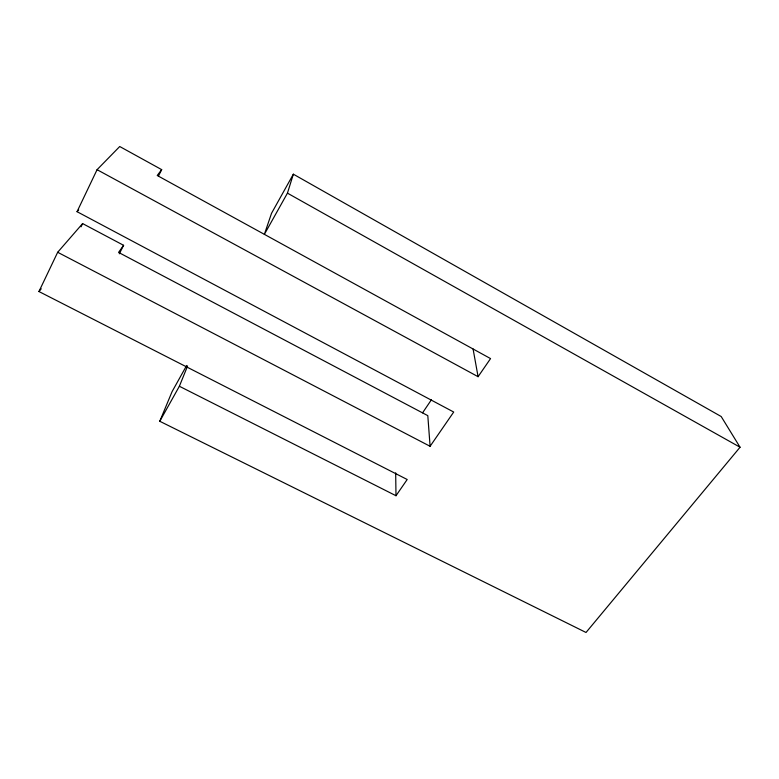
<?xml version="1.0" encoding="UTF-8"?>
<svg xmlns="http://www.w3.org/2000/svg" width="779" height="779" viewBox="0 0 779 779"><rect width="100%" height="100%" fill="white"/><g stroke="black" fill="none" stroke-linecap="round" stroke-linejoin="round"><path stroke-width="1.17" d="M293.352 174.184L271.53 213.31L264.373 234.372L287.441 193.143L293.352 174.184L721.188 416.522L740.05 447.234L586.022 632.48L159.773 421.273L172.062 391.671L186.668 365.468M159.773 421.273L179.374 386.257L187.573 366.013M179.374 386.257L395.995 495.736L407.193 479.504L38.95 291.531L57.675 252.279L82.613 223.583L123.598 245.307L119.323 253.798M57.675 252.279L430.096 446.289L453.709 412.033L77.043 211.684L97.073 169.686L119.732 146.52L161.681 169.637L158.458 176.044M81.045 226.825L82.613 223.583M422.578 412.821L431.42 399.754M97.073 169.686L478.082 376.695L490.556 358.593L157.231 175.489L161.681 169.637M123.598 245.307L118.564 252.415L427.807 415.645L430.096 446.289M38.95 291.531L41.238 288.775M77.043 211.684L78.689 209.892M287.441 193.143L740.05 447.234M473.077 348.963L478.082 376.695M395.674 472.814L395.995 495.736"/></g></svg>
